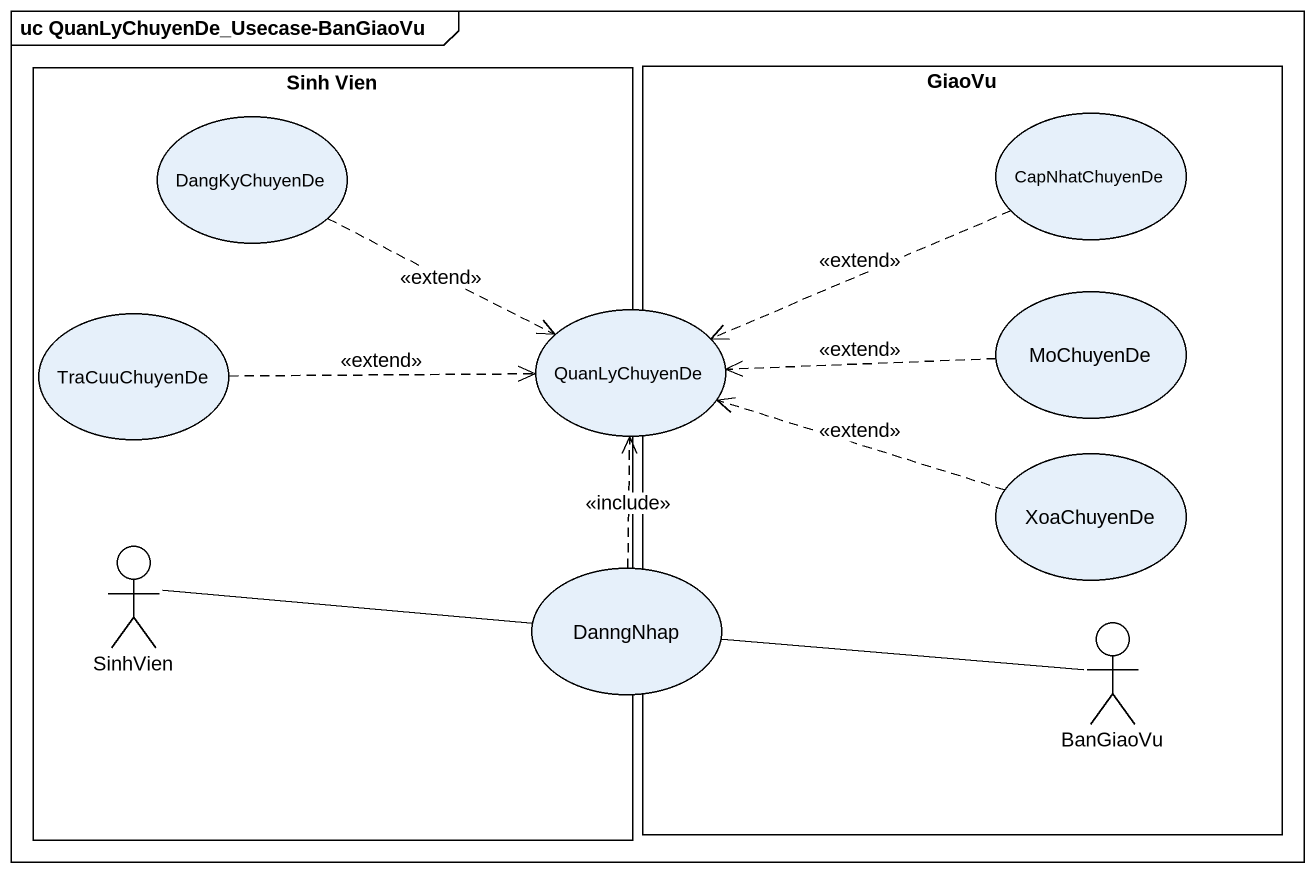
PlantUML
@startuml
mainframe uc QuanLyChuyenDe_Usecase-BanGiaoVu
rectangle "Sinh Vien" as Sinh_Vien {
  usecase DangKyChuyenDe
  usecase TraCuuChuyenDe
  actor SinhVien
}
rectangle GiaoVu {
  usecase CapNhatChuyenDe
  usecase MoChuyenDe
  usecase XoaChuyenDe
  actor BanGiaoVu
}
usecase QuanLyChuyenDe
usecase DanngNhap
DangKyChuyenDe .right.> QuanLyChuyenDe : <<extend>>
CapNhatChuyenDe .left.> QuanLyChuyenDe : <<extend>>
TraCuuChuyenDe .right.> QuanLyChuyenDe : <<extend>>
MoChuyenDe .left.> QuanLyChuyenDe : <<extend>>
XoaChuyenDe .left.> QuanLyChuyenDe : <<extend>>
SinhVien -right- DanngNhap
DanngNhap .up.> QuanLyChuyenDe : <<include>>
BanGiaoVu -left- DanngNhap
@enduml
